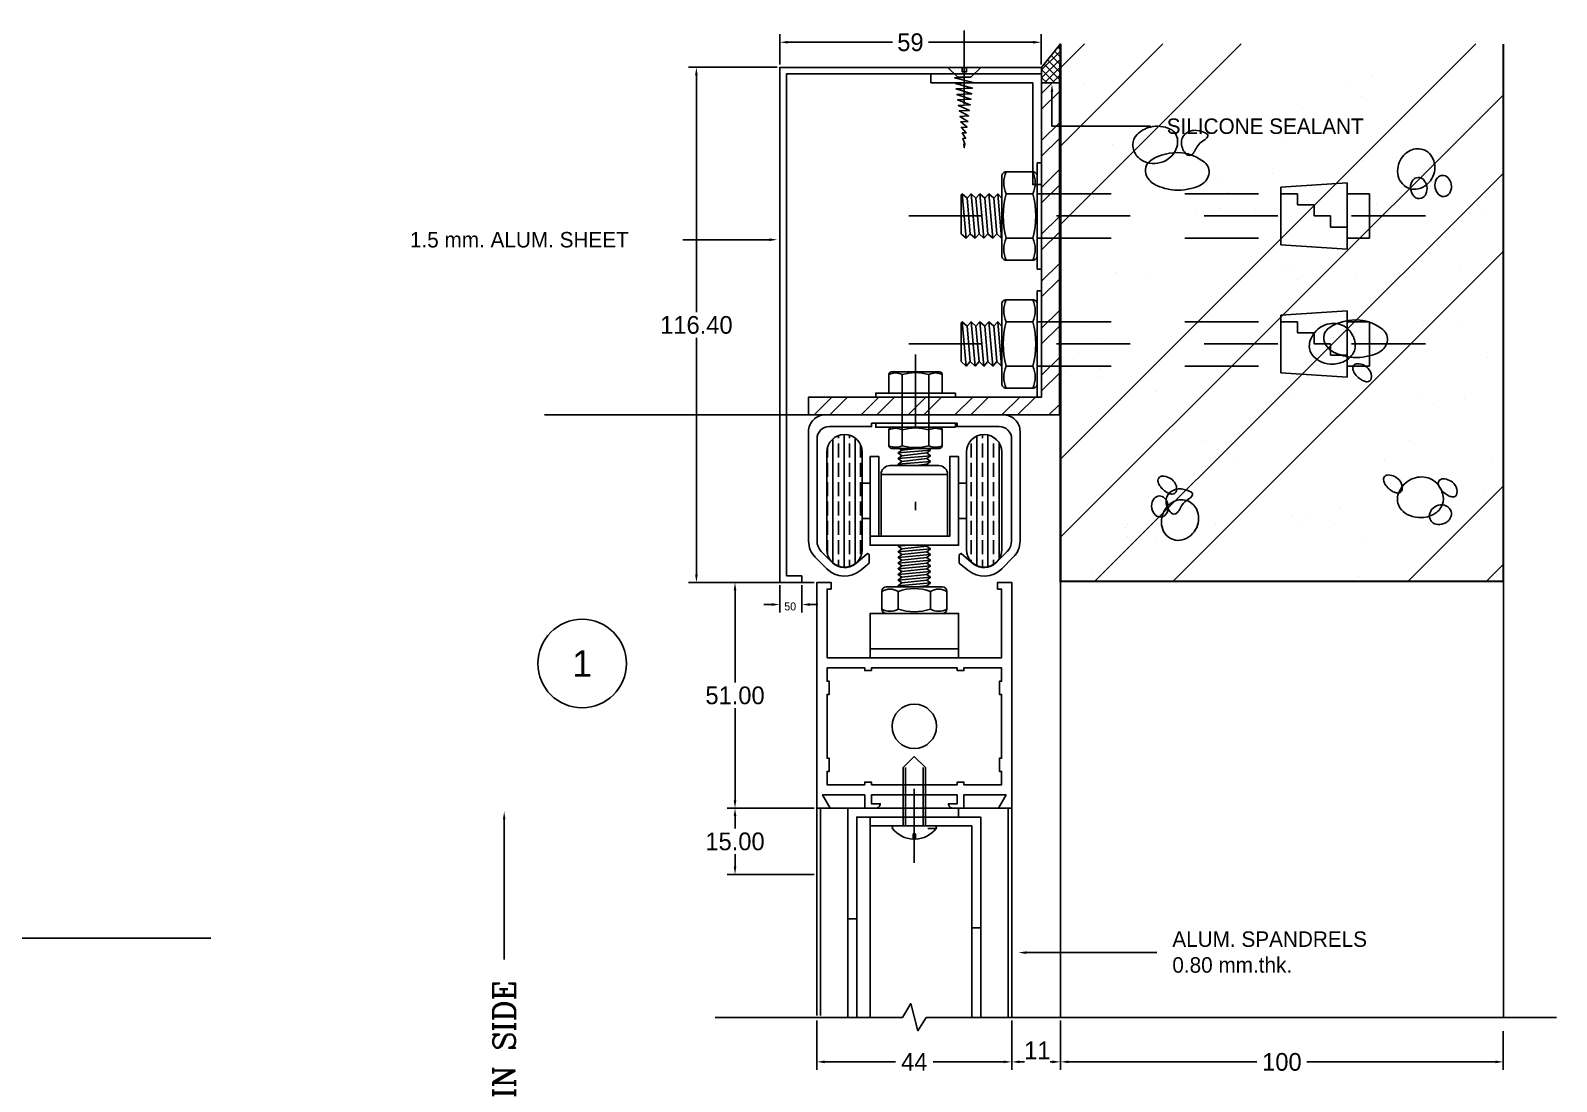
# Model space of a CAD drawing. Header units: inches. Extents: x -2548 to -2391, y 2200 to 2352.
# Drawn here: x -2447.984 to -2445.917, y 2319.217 to 2320.642 of the extents above; entities that cross this region are included whole.
import ezdxf
from ezdxf.enums import TextEntityAlignment as Align

# ---------------------------------------------------------------- set-up
doc = ezdxf.new("R2010")
doc.units = ezdxf.units.IN
doc.header["$MEASUREMENT"] = 0
for name, pattern in [('CENTER', [2, 1.25, -0.25, 0.25, -0.25]), ('DASHED', [0.75, 0.5, -0.25]), ('HIDDEN', [0.375, 0.25, -0.125])]:
    doc.linetypes.add(name, pattern=pattern)
for name, color, linetype in [('1', 7, 'Continuous'), ('4', 4, 'Continuous'), ('ALUM', 10, 'Continuous')]:
    doc.layers.add(name, color=color, linetype=linetype)
doc.styles.add('ROMANC', font='romanc', dxfattribs={"height": 0.4})
doc.dimstyles.get("Standard").update_dxf_attribs({"dimtxt": 0.18, "dimasz": 0.18, "dimexe": 0.18, "dimexo": 0.0625, "dimgap": 0.09, "dimtad": 0, "dimtih": 1, "dimtoh": 1, "dimdec": 4, "dimzin": 0, "dimdsep": 46, "dimtxsty": 'Standard', "dimcen": 0.09, "dimadec": 0, "dimazin": 0, "dimtfac": 1, "dimtdec": 4, "dimtofl": 0, "dimtmove": 0, "dimatfit": 3, "dimfxl": 1, "dimtolj": 1, "dimtzin": 0, "dimarcsym": 0})

# ---------------------------------------------------------------- blocks, each defined once
blk = doc.blocks.new('*D465')
at = {"color": 0, "linetype": 'ByBlock', "transparency": 16777216}
for p, q in [((61, 45.435), (61, 45.435)), ((61, 45.255), (61, 42.091)), ((61, 35.615), (61, 38.779)), ((61, 35.435), (61, 35.435))]:
    blk.add_line(p, q, dxfattribs=at)
for points in [[(61.03, 45.255), (60.97, 45.255), (61, 45.435)], [(61.03, 35.615), (60.97, 35.615), (61, 35.435)]]:
    blk.add_solid(points, dxfattribs=at)
at = {"layer": 'DEFPOINTS', "color": 0, "linetype": 'ByBlock', "transparency": 16777216}
for p in [(61, 45.435), (61, 35.435), (61, 35.435)]:
    blk.add_point(p, dxfattribs=at)
at = {"color": 0, "linetype": 'ByBlock', "transparency": 16777216, "style": 'ROMANC'}
blk.add_text('IN SIDE', height=0.5, rotation=90, dxfattribs=at).set_placement((61.25, 38.959))
blk = doc.blocks.new('U6172')
blk.add_lwpolyline([(1.979, -3.478, -0.388879), (1.207, -3.511), (1.016, -3.351), (1.016, -3.175, -0.414214), (1.054, -3.137), (1.058, -3.137), (1.33, -3.365, 0.388879), (1.844, -3.343), (2.1, -3.087, 0.198912), (2.197, -2.853), (2.197, -0.546, 0.414214), (1.918, -0.267), (0.965, -0.267), (0.965, -0.191), (-0.965, -0.191), (-0.965, -0.267), (-1.918, -0.267, 0.414214), (-2.197, -0.546), (-2.197, -2.853, 0.198912), (-2.1, -3.087), (-1.844, -3.343, 0.388879), (-1.33, -3.365), (-1.058, -3.137), (-1.054, -3.137, -0.414214), (-1.016, -3.175), (-1.016, -3.351), (-1.207, -3.511, -0.388879), (-1.979, -3.478), (-2.235, -3.221, -0.198912), (-2.388, -2.853), (-2.388, -0.381, -0.414214), (-2.007, 0), (2.007, 0, -0.414214), (2.388, -0.381), (2.388, -2.853, -0.198912), (2.235, -3.221)], format="xyb", close=True)
blk = doc.blocks.new('*X462')
at = {"color": 0}
for p, q in [((12.5, 29.175), (12.5, 32.106)), ((12.625, 32.062), (12.625, 32.139)), ((12.75, 29.15), (12.75, 32.131)), ((12.875, 32.062), (12.875, 32.079)), ((12.375, 32), (12.375, 32)), ((12.375, 31.625), (12.375, 31.937)), ((12.625, 32), (12.625, 32)), ((12.625, 31.625), (12.625, 31.937)), ((12.875, 32), (12.875, 32)), ((12.875, 31.625), (12.875, 31.937)), ((13, 29.326), (13, 31.955)), ((12.375, 31.562), (12.375, 31.562)), ((12.375, 31.187), (12.375, 31.5)), ((12.625, 31.562), (12.625, 31.562)), ((12.625, 31.187), (12.625, 31.5)), ((12.875, 31.562), (12.875, 31.562)), ((12.875, 31.187), (12.875, 31.5)), ((12.375, 31.125), (12.375, 31.125)), ((12.375, 30.75), (12.375, 31.062)), ((12.625, 31.125), (12.625, 31.125)), ((12.625, 30.75), (12.625, 31.062)), ((12.875, 31.125), (12.875, 31.125)), ((12.875, 30.75), (12.875, 31.062)), ((12.375, 30.687), (12.375, 30.687)), ((12.625, 30.687), (12.625, 30.687)), ((12.875, 30.687), (12.875, 30.687)), ((12.375, 30.312), (12.375, 30.625)), ((12.625, 30.312), (12.625, 30.625)), ((12.875, 30.312), (12.875, 30.625)), ((12.375, 30.25), (12.375, 30.25)), ((12.375, 29.875), (12.375, 30.187)), ((12.625, 30.25), (12.625, 30.25)), ((12.625, 29.875), (12.625, 30.187)), ((12.875, 30.25), (12.875, 30.25)), ((12.875, 29.875), (12.875, 30.187)), ((12.375, 29.812), (12.375, 29.812)), ((12.375, 29.437), (12.375, 29.75)), ((12.625, 29.812), (12.625, 29.812)), ((12.625, 29.437), (12.625, 29.75)), ((12.875, 29.812), (12.875, 29.812)), ((12.875, 29.437), (12.875, 29.75)), ((12.375, 29.375), (12.375, 29.375)), ((12.375, 29.262), (12.375, 29.312)), ((12.625, 29.375), (12.625, 29.375)), ((12.625, 29.142), (12.625, 29.312)), ((12.875, 29.375), (12.875, 29.375)), ((12.875, 29.202), (12.875, 29.312))]:
    blk.add_line(p, q, dxfattribs=at)
blk = doc.blocks.new('*X463')
at = {"color": 0}
for p, q in [((9.375, 32.062), (9.375, 32.116)), ((9.5, 29.141), (9.5, 32.14)), ((9.625, 32.062), (9.625, 32.124)), ((9.75, 29.219), (9.75, 32.063)), ((9.125, 31.625), (9.125, 31.839)), ((9.25, 29.239), (9.25, 32.042)), ((9.375, 32), (9.375, 32)), ((9.375, 31.625), (9.375, 31.937)), ((9.625, 32), (9.625, 32)), ((9.625, 31.625), (9.625, 31.937)), ((9.875, 31.625), (9.875, 31.91)), ((9.125, 31.562), (9.125, 31.562)), ((9.125, 31.187), (9.125, 31.5)), ((9.375, 31.562), (9.375, 31.562)), ((9.375, 31.187), (9.375, 31.5)), ((9.625, 31.562), (9.625, 31.562)), ((9.625, 31.187), (9.625, 31.5)), ((9.875, 31.562), (9.875, 31.562)), ((9.875, 31.187), (9.875, 31.5)), ((9.125, 31.125), (9.125, 31.125)), ((9.125, 30.75), (9.125, 31.062)), ((9.375, 31.125), (9.375, 31.125)), ((9.375, 30.75), (9.375, 31.062)), ((9.625, 31.125), (9.625, 31.125)), ((9.625, 30.75), (9.625, 31.062)), ((9.875, 31.125), (9.875, 31.125)), ((9.875, 30.75), (9.875, 31.062)), ((9.125, 30.687), (9.125, 30.687)), ((9.375, 30.687), (9.375, 30.687)), ((9.625, 30.687), (9.625, 30.687)), ((9.875, 30.687), (9.875, 30.687)), ((9.125, 30.312), (9.125, 30.625)), ((9.375, 30.312), (9.375, 30.625)), ((9.625, 30.312), (9.625, 30.625)), ((9.875, 30.312), (9.875, 30.625)), ((9.125, 30.25), (9.125, 30.25)), ((9.125, 29.875), (9.125, 30.187)), ((9.375, 30.25), (9.375, 30.25)), ((9.375, 29.875), (9.375, 30.187)), ((9.625, 30.25), (9.625, 30.25)), ((9.625, 29.875), (9.625, 30.187)), ((9.875, 30.25), (9.875, 30.25)), ((9.875, 29.875), (9.875, 30.187)), ((9.125, 29.812), (9.125, 29.812)), ((9.125, 29.442), (9.125, 29.75)), ((9.375, 29.812), (9.375, 29.812)), ((9.375, 29.437), (9.375, 29.75)), ((9.625, 29.812), (9.625, 29.812)), ((9.625, 29.437), (9.625, 29.75)), ((9.875, 29.812), (9.875, 29.812)), ((9.875, 29.437), (9.875, 29.75)), ((9.375, 29.375), (9.375, 29.375)), ((9.375, 29.165), (9.375, 29.312)), ((9.625, 29.375), (9.625, 29.375)), ((9.625, 29.157), (9.625, 29.312)), ((9.875, 29.375), (9.875, 29.375))]:
    blk.add_line(p, q, dxfattribs=at)
blk = doc.blocks.new('*X468')
at = {"color": 0}
for p, q in [((14.8, 46.62), (24.18, 56)), ((14.8, 55.459), (15.341, 56)), ((14.8, 53.691), (17.109, 56)), ((14.8, 51.923), (18.877, 56)), ((14.8, 44.852), (24.8, 54.852)), ((15.572, 43.857), (24.8, 53.084)), ((17.34, 43.857), (24.8, 51.317)), ((22.643, 43.857), (24.8, 46.013)), ((24.411, 43.857), (24.8, 44.245))]:
    blk.add_line(p, q, dxfattribs=at)
blk = doc.blocks.new('*X473')
at = {"color": 0}
for p, q in [((21.834, 55.27), (21.834, 55.27)), ((15.314, 55.106), (15.314, 55.106)), ((17.783, 55.124), (17.783, 55.124)), ((21.316, 55.055), (21.316, 55.055)), ((21.592, 54.802), (21.592, 54.802)), ((15.592, 54.548), (15.592, 54.548)), ((20.263, 54.557), (20.263, 54.557)), ((19.901, 53.786), (19.901, 53.786)), ((23.738, 53.767), (23.738, 53.767)), ((15.974, 53.736), (15.974, 53.736)), ((16.807, 53.738), (16.807, 53.738)), ((17.083, 53.485), (17.083, 53.485)), ((22.398, 53.437), (22.398, 53.437)), ((22.897, 53.606), (22.897, 53.606)), ((23.617, 53.598), (23.617, 53.598)), ((19.579, 53.066), (19.579, 53.066)), ((21.617, 53.334), (21.617, 53.334)), ((17.579, 52.803), (17.579, 52.803)), ((18.36, 52.906), (18.36, 52.906)), ((15.542, 52.535), (15.542, 52.535)), ((18.565, 52.654), (18.565, 52.654)), ((21.929, 52.38), (21.929, 52.38)), ((23.236, 52.663), (23.236, 52.663)), ((17.878, 52.234), (17.878, 52.234)), ((18.388, 52.289), (18.388, 52.289)), ((19.197, 52.251), (19.197, 52.251)), ((23.868, 52.26), (23.868, 52.26)), ((24.39, 52.238), (24.39, 52.238)), ((24.667, 51.984), (24.667, 51.984)), ((16.069, 50.846), (16.069, 50.846)), ((16.803, 50.792), (16.803, 50.792)), ((19.881, 50.921), (19.881, 50.921)), ((19.995, 50.896), (19.995, 50.896)), ((20.158, 50.668), (20.158, 50.668)), ((21.474, 50.8), (21.474, 50.8)), ((23.832, 50.877), (23.832, 50.877)), ((23, 49.633), (23, 49.633)), ((23.781, 49.735), (23.781, 49.735)), ((15.372, 49.605), (15.372, 49.605)), ((15.648, 49.351), (15.648, 49.351)), ((17.972, 49.343), (17.972, 49.343)), ((20.962, 49.364), (20.962, 49.364)), ((21.463, 49.472), (21.463, 49.472)), ((22.023, 49.489), (22.023, 49.489)), ((18.962, 49.101), (18.962, 49.101)), ((19.743, 49.204), (19.743, 49.204)), ((15.105, 48.889), (15.105, 48.889)), ((15.705, 48.672), (15.705, 48.672)), ((16.925, 48.833), (16.925, 48.833)), ((19.776, 48.898), (19.776, 48.898)), ((24.447, 48.906), (24.447, 48.906)), ((14.925, 48.57), (14.925, 48.57)), ((15.737, 48.486), (15.737, 48.486)), ((20.408, 48.495), (20.408, 48.495)), ((16.163, 47.955), (16.163, 47.955)), ((16.953, 48.156), (16.953, 48.156)), ((20.09, 48.005), (20.09, 48.005)), ((22.956, 48.104), (22.956, 48.104)), ((23.927, 47.987), (23.927, 47.987)), ((23.232, 47.851), (23.232, 47.851)), ((18.014, 47.036), (18.014, 47.036)), ((22.686, 47.044), (22.686, 47.044)), ((18.446, 46.787), (18.446, 46.787)), ((18.723, 46.534), (18.723, 46.534)), ((22.118, 46.599), (22.118, 46.599)), ((24.537, 46.655), (24.537, 46.655)), ((18.067, 46.453), (18.067, 46.453)), ((24.383, 45.931), (24.383, 45.931)), ((21.126, 45.502), (21.126, 45.502)), ((22.345, 45.663), (22.345, 45.663)), ((20.028, 45.338), (20.028, 45.338)), ((20.345, 45.399), (20.345, 45.399)), ((20.987, 45.142), (20.987, 45.142)), ((16.258, 45.065), (16.258, 45.065)), ((16.308, 44.868), (16.308, 44.868)), ((16.316, 45.133), (16.316, 45.133)), ((17.088, 44.971), (17.088, 44.971)), ((18.308, 45.131), (18.308, 45.131)), ((20.184, 45.115), (20.184, 45.115)), ((24.021, 45.097), (24.021, 45.097)), ((16.949, 44.73), (16.949, 44.73)), ((21.62, 44.739), (21.62, 44.739)), ((15.519, 44.022), (15.519, 44.022)), ((21.521, 43.97), (21.521, 43.97))]:
    blk.add_line(p, q, dxfattribs=at)
blk = doc.blocks.new('*D492')
at = {"color": 3, "linetype": 'ByBlock', "transparency": 16777216}
for p, q in [((23.666, 32.811), (23.666, 31.939)), ((33.666, 32.811), (33.666, 31.939)), ((23.846, 32.119), (28.1, 32.119)), ((33.486, 32.119), (29.233, 32.119))]:
    blk.add_line(p, q, dxfattribs=at)
for points in [[(23.846, 32.149), (23.846, 32.089), (23.666, 32.119)], [(33.486, 32.149), (33.486, 32.089), (33.666, 32.119)]]:
    blk.add_solid(points, dxfattribs=at)
at = {"layer": 'DEFPOINTS', "color": 0, "linetype": 'ByBlock', "transparency": 16777216}
for p in [(23.666, 32.873), (33.666, 32.873), (33.666, 32.119)]:
    blk.add_point(p, dxfattribs=at)
at = {"color": 2, "linetype": 'ByBlock', "transparency": 16777216}
blk.add_text('100', height=0.4, dxfattribs=at).set_placement((28.666, 32.119), align=Align.MIDDLE_CENTER)
blk = doc.blocks.new('*D490')
at = {"color": 3, "linetype": 'ByBlock', "transparency": 16777216}
for p, q in [((18.104, 37.851), (16.138, 37.851)), ((16.318, 37.671), (16.318, 37.391)), ((16.318, 36.531), (16.318, 36.811)), ((18.104, 36.351), (16.138, 36.351))]:
    blk.add_line(p, q, dxfattribs=at)
for points in [[(16.288, 37.671), (16.348, 37.671), (16.318, 37.851)], [(16.288, 36.531), (16.348, 36.531), (16.318, 36.351)]]:
    blk.add_solid(points, dxfattribs=at)
at = {"layer": 'DEFPOINTS', "color": 0, "linetype": 'ByBlock', "transparency": 16777216}
for p in [(18.166, 37.851), (16.318, 36.351), (18.166, 36.351)]:
    blk.add_point(p, dxfattribs=at)
at = {"color": 2, "linetype": 'ByBlock', "transparency": 16777216}
blk.add_text('15.00', height=0.4, dxfattribs=at).set_placement((16.318, 37.101), align=Align.MIDDLE_CENTER)
blk = doc.blocks.new('*D493')
at = {"color": 3, "linetype": 'ByBlock', "transparency": 16777216}
for p, q in [((22.566, 33.057), (22.566, 31.939)), ((23.666, 33.057), (23.666, 31.939)), ((22.746, 32.119), (22.854, 32.119)), ((23.486, 32.119), (23.434, 32.119))]:
    blk.add_line(p, q, dxfattribs=at)
for points in [[(22.746, 32.149), (22.746, 32.089), (22.566, 32.119)], [(23.486, 32.149), (23.486, 32.089), (23.666, 32.119)]]:
    blk.add_solid(points, dxfattribs=at)
at = {"layer": 'DEFPOINTS', "color": 0, "linetype": 'ByBlock', "transparency": 16777216}
for p in [(22.566, 33.119), (23.666, 33.119), (23.666, 32.119)]:
    blk.add_point(p, dxfattribs=at)
at = {"color": 2, "linetype": 'ByBlock', "transparency": 16777216}
blk.add_text('11', height=0.4, dxfattribs=at).set_placement((23.144, 32.38), align=Align.MIDDLE_CENTER)
blk = doc.blocks.new('*D491')
at = {"color": 3, "linetype": 'ByBlock', "transparency": 16777216}
for p, q in [((18.166, 33.057), (18.166, 31.939)), ((22.566, 33.057), (22.566, 31.939)), ((18.346, 32.119), (19.943, 32.119)), ((22.386, 32.119), (20.79, 32.119))]:
    blk.add_line(p, q, dxfattribs=at)
for points in [[(18.346, 32.149), (18.346, 32.089), (18.166, 32.119)], [(22.386, 32.149), (22.386, 32.089), (22.566, 32.119)]]:
    blk.add_solid(points, dxfattribs=at)
at = {"layer": 'DEFPOINTS', "color": 0, "linetype": 'ByBlock', "transparency": 16777216}
for p in [(18.166, 33.119), (22.566, 33.119), (22.566, 32.119)]:
    blk.add_point(p, dxfattribs=at)
at = {"color": 2, "linetype": 'ByBlock', "transparency": 16777216}
blk.add_text('44', height=0.4, dxfattribs=at).set_placement((20.366, 32.119), align=Align.MIDDLE_CENTER)
blk = doc.blocks.new('*D489')
at = {"color": 3, "linetype": 'ByBlock', "transparency": 16777216}
for p, q in [((18.104, 42.951), (16.138, 42.951)), ((16.318, 42.771), (16.318, 40.691)), ((16.318, 38.031), (16.318, 40.111)), ((18.104, 37.851), (16.138, 37.851))]:
    blk.add_line(p, q, dxfattribs=at)
for points in [[(16.288, 42.771), (16.348, 42.771), (16.318, 42.951)], [(16.288, 38.031), (16.348, 38.031), (16.318, 37.851)]]:
    blk.add_solid(points, dxfattribs=at)
at = {"layer": 'DEFPOINTS', "color": 0, "linetype": 'ByBlock', "transparency": 16777216}
for p in [(18.166, 42.951), (16.318, 37.851), (18.166, 37.851)]:
    blk.add_point(p, dxfattribs=at)
at = {"color": 2, "linetype": 'ByBlock', "transparency": 16777216}
blk.add_text('51.00', height=0.4, dxfattribs=at).set_placement((16.318, 40.401), align=Align.MIDDLE_CENTER)
blk = doc.blocks.new('1427')
blk.add_lwpolyline([(0, -4.1), (0, -4.4), (5.1, -4.4), (5.1, -4.08), (4.95, -4.08), (4.95, -4.17), (3.4, -4.17), (3.4, -0.23), (4.95, -0.23), (4.95, -0.32), (5.1, -0.32), (5.1, 0), (0, 0), (0, -0.3), (0.3, -0.127), (0.3, -1.08), (0, -1.08), (0, -1.33, 0.414214), (0.1, -1.43), (0.1, -1.23), (0.3, -1.23), (0.3, -3.17), (0.1, -3.17), (0.1, -2.97, 0.414214), (0, -3.07), (0, -3.32), (0.3, -3.32), (0.3, -4.273)], format="xyb", close=True)
blk.add_lwpolyline([(0.53, -1.23), (0.53, -3.17), (0.59, -3.17), (0.59, -3.32), (0.53, -3.32), (0.53, -4.17), (0.83, -4.17), (0.83, -4.12), (1.13, -4.12), (1.13, -4.17), (2.57, -4.17), (2.57, -4.12), (2.87, -4.12), (2.87, -4.17), (3.17, -4.17), (3.17, -3.32), (3.11, -3.32), (3.11, -3.17), (3.17, -3.17), (3.17, -1.23), (3.11, -1.23), (3.11, -1.08), (3.17, -1.08), (3.17, -0.23), (2.87, -0.23), (2.87, -0.28), (2.57, -0.28), (2.57, -0.23), (1.13, -0.23), (1.13, -0.28), (0.83, -0.28), (0.83, -0.23), (0.53, -0.23), (0.53, -1.08), (0.59, -1.08), (0.59, -1.23)], close=True)
blk = doc.blocks.new('BOLT10')
for p, q in [((-0.1, 1.2), (-0.1, -1.2)), ((-0.1, 1.2), (0, 1.2)), ((-0.8, 1), (-0.2, 1)), ((-1.705, -0.5), (-1.792, 0.5)), ((-1.613, -0.4), (-1.683, 0.4)), ((-1.504, -0.5), (-1.592, 0.5)), ((-1.413, -0.4), (-1.483, 0.4)), ((-1.304, -0.5), (-1.392, 0.5)), ((-1.213, -0.4), (-1.283, 0.4)), ((-1.104, -0.5), (-1.192, 0.5)), ((-1.013, -0.4), (-1.083, 0.4)), ((-0.904, -0.5), (-0.992, 0.5)), ((-0.908, 0.4), (-0.904, 0.407)), ((-0.8, 0.5), (-0.2, 0.5)), ((-0.8, -1), (-0.2, -1)), ((-0.1, -1.2), (0, -1.2))]:
    blk.add_line(p, q)
at = {"linetype": 'DASHED'}
for p, q in [((5.4, 0.65), (6.9, 0.75)), ((-0.1, 0.5), (5.4, 0.5)), ((5.4, 0.65), (5.4, -0.65)), ((7.4, 0.5), (7.4, -0.5)), ((-0.1, -0.5), (5.4, -0.5)), ((5.4, -0.65), (6.9, -0.75))]:
    blk.add_line(p, q, dxfattribs=at)
at = {"linetype": 'HIDDEN'}
for p, q in [((6.9, 0.75), (6.9, -0.75)), ((5.4, 0.5), (5.775, 0.5)), ((5.775, 0.5), (5.775, 0.25)), ((6.9, 0.5), (7.4, 0.5)), ((5.775, 0.25), (6.15, 0.25)), ((6.15, 0.25), (6.15, 0)), ((6.15, 0), (6.525, 0)), ((6.525, 0), (6.525, -0.25)), ((6.525, -0.25), (6.9, -0.25)), ((7.4, -0.5), (6.9, -0.5))]:
    blk.add_line(p, q, dxfattribs=at)
at = {"linetype": 'CENTER'}
blk.add_line((-3, 0), (9.863, 0), dxfattribs=at)
for points in [[(-0.9, -0.9), (-0.9, 0.9, -0.414214), (-0.8, 1, 0.22525), (-0.8, 0.5, 0.138196), (-0.8, -0.5, 0.22525), (-0.8, -1, -0.414214)], [(-0.1, -0.9, -0.414214), (-0.2, -1, 0.22525), (-0.2, -0.5, 0.138196), (-0.2, 0.5, 0.22525), (-0.2, 1, -0.414214), (-0.1, 0.9)]]:
    blk.add_lwpolyline(points, format="xyb", close=True)
for points in [[(-0.904, -0.5), (-1.013, -0.4), (-1.104, -0.5), (-1.213, -0.4), (-1.304, -0.5), (-1.413, -0.4), (-1.504, -0.5), (-1.613, -0.4), (-1.705, -0.5), (-1.814, -0.4), (-1.814, 0.476), (-1.792, 0.5), (-1.683, 0.4), (-1.592, 0.5), (-1.483, 0.4), (-1.392, 0.5), (-1.283, 0.4), (-1.192, 0.5), (-1.083, 0.4), (-0.992, 0.5), (-0.9, 0.4)], [(-0.8, -0.5), (-0.2, -0.5)]]:
    blk.add_lwpolyline(points)
blk = doc.blocks.new('*D499')
at = {"color": 3, "linetype": 'ByBlock', "transparency": 16777216}
for p, q in [((17.329, 42.888), (17.329, 42.273)), ((17.829, 42.888), (17.829, 42.273)), ((17.149, 42.453), (16.969, 42.453)), ((18.009, 42.453), (18.189, 42.453))]:
    blk.add_line(p, q, dxfattribs=at)
for points in [[(17.149, 42.483), (17.149, 42.423), (17.329, 42.453)], [(18.009, 42.483), (18.009, 42.423), (17.829, 42.453)]]:
    blk.add_solid(points, dxfattribs=at)
at = {"layer": 'DEFPOINTS', "color": 0, "linetype": 'ByBlock', "transparency": 16777216}
for p in [(17.329, 42.951), (17.829, 42.951), (17.329, 42.453)]:
    blk.add_point(p, dxfattribs=at)
at = {"color": 2, "linetype": 'ByBlock', "transparency": 16777216}
blk.add_text('50', height=0.18, dxfattribs=at).set_placement((17.564, 42.41), align=Align.MIDDLE_CENTER)
blk = doc.blocks.new('*X500')
at = {"color": 0}
for p, q in [((23.241, 54.531), (23.662, 54.951)), ((23.653, 54.659), (23.455, 54.857)), ((23.658, 54.831), (23.534, 54.955)), ((23.663, 55.003), (23.613, 55.053)), ((23.241, 54.354), (23.656, 54.769)), ((23.541, 54.241), (23.241, 54.54)), ((23.643, 54.315), (23.298, 54.661)), ((23.305, 54.241), (23.651, 54.587)), ((23.648, 54.487), (23.376, 54.759)), ((23.364, 54.241), (23.241, 54.364)), ((23.482, 54.241), (23.646, 54.405))]:
    blk.add_line(p, q, dxfattribs=at)
blk = doc.blocks.new('*X501')
at = {"color": 0}
for p, q in [((23.241, 54), (23.482, 54.241)), ((23.241, 53.647), (23.641, 54.047)), ((23.241, 52.94), (23.641, 53.34)), ((23.241, 52.586), (23.641, 52.986)), ((23.241, 51.879), (23.641, 52.279)), ((23.241, 51.526), (23.641, 51.926)), ((23.241, 50.818), (23.641, 51.218)), ((23.241, 50.465), (23.641, 50.865)), ((23.241, 49.758), (23.641, 50.158)), ((23.241, 49.404), (23.641, 49.804)), ((23.241, 48.697), (23.641, 49.097)), ((23.241, 48.344), (23.641, 48.744)), ((23.241, 47.637), (23.641, 48.037)), ((23.241, 47.283), (23.641, 47.683)), ((18.103, 46.741), (18.503, 47.141)), ((18.457, 46.741), (18.857, 47.141)), ((19.164, 46.741), (19.564, 47.141)), ((19.517, 46.741), (19.917, 47.141)), ((20.224, 46.741), (20.624, 47.141)), ((20.578, 46.741), (20.978, 47.141)), ((21.285, 46.741), (21.685, 47.141)), ((21.639, 46.741), (22.039, 47.141)), ((22.346, 46.741), (22.746, 47.141)), ((22.699, 46.741), (23.099, 47.141)), ((23.406, 46.741), (23.641, 46.976))]:
    blk.add_line(p, q, dxfattribs=at)
blk = doc.blocks.new('SCREW3')
at = {"linetype": 'CENTER'}
blk.add_line((-0.832, -0.002), (2.434, -0.002), dxfattribs=at)
at = {"color": 0}
blk.add_lwpolyline([(0.22, 0.15), (0, 0.37), (0, 0.05), (0.1, 0.05), (0.1, -0.05), (0, -0.05), (0, -0.37), (0.22, -0.15), (0.22, 0.15), (0.239, -0.219), (0.342, 0.201), (0.364, -0.202), (0.469, 0.184), (0.488, -0.185), (0.595, 0.166), (0.612, -0.168), (0.721, 0.149), (0.736, -0.151), (0.847, 0.132), (0.861, -0.134), (0.973, 0.114), (0.985, -0.116), (1.099, 0.097), (1.109, -0.099), (1.225, 0.08), (1.233, -0.082), (1.351, 0.062), (1.358, -0.065), (1.477, 0.045), (1.482, -0.048), (1.603, 0.028), (1.606, -0.031), (1.729, 0.01), (1.731, -0.014), (1.818, -0.002), (1.729, 0.01)], dxfattribs=at)
blk = doc.blocks.new('*D503')
at = {"color": 3, "linetype": 'ByBlock', "transparency": 16777216}
for p, q in [((17.266, 54.591), (15.266, 54.591)), ((15.446, 54.411), (15.446, 49.061)), ((15.446, 43.131), (15.446, 48.481)), ((17.266, 42.951), (15.266, 42.951))]:
    blk.add_line(p, q, dxfattribs=at)
for points in [[(15.416, 54.411), (15.476, 54.411), (15.446, 54.591)], [(15.416, 43.131), (15.476, 43.131), (15.446, 42.951)]]:
    blk.add_solid(points, dxfattribs=at)
at = {"layer": 'DEFPOINTS', "color": 0, "linetype": 'ByBlock', "transparency": 16777216}
for p in [(17.329, 54.591), (15.446, 42.951), (17.329, 42.951)]:
    blk.add_point(p, dxfattribs=at)
at = {"color": 2, "linetype": 'ByBlock', "transparency": 16777216}
blk.add_text('116.40', height=0.4, dxfattribs=at).set_placement((15.446, 48.771), align=Align.MIDDLE_CENTER)
blk = doc.blocks.new('*D502')
at = {"color": 3, "linetype": 'ByBlock', "transparency": 16777216}
for p, q in [((17.329, 54.653), (17.329, 55.338)), ((17.509, 55.158), (19.874, 55.158)), ((23.049, 55.158), (20.683, 55.158)), ((23.229, 54.653), (23.229, 55.338))]:
    blk.add_line(p, q, dxfattribs=at)
for points in [[(17.509, 55.188), (17.509, 55.128), (17.329, 55.158)], [(23.049, 55.188), (23.049, 55.128), (23.229, 55.158)]]:
    blk.add_solid(points, dxfattribs=at)
at = {"layer": 'DEFPOINTS', "color": 0, "linetype": 'ByBlock', "transparency": 16777216}
for p in [(17.329, 55.158), (17.329, 54.591), (23.229, 54.591)]:
    blk.add_point(p, dxfattribs=at)
at = {"color": 2, "linetype": 'ByBlock', "transparency": 16777216}
blk.add_text('59', height=0.4, dxfattribs=at).set_placement((20.279, 55.158), align=Align.MIDDLE_CENTER)
blk = doc.blocks.new('INSIDE')
dim = blk.add_linear_dim(base=(0, -5), p1=(0, 5), p2=(0, -5), angle=90, text='IN SIDE', dimstyle='Standard')
dim.commit()
dim.dimension.update_dxf_attribs({"geometry": '*D465', "text_midpoint": (0, 0), "insert": (-61, -40.435)})
blk = doc.blocks.new('SLIDING-DOOR')
at = {"linetype": 'CENTER'}
for p, q in [((20.39434, 47.79395), (20.39434, 44.27171)), ((20.36632, 36.30876), (20.36632, 38.82992))]:
    blk.add_line(p, q, dxfattribs=at)
for p, q in [((20.09434, 47.33947), (20.09434, 46.91947)), ((20.69434, 47.33947), (20.69434, 46.91947)), ((23.64132, 46.42947), (12.0149, 46.42947)), ((19.79434, 45.72897), (19.79434, 46.08897)), ((20.09434, 45.72897), (20.09434, 46.08897)), ((20.69434, 45.72897), (20.69434, 46.08897)), ((20.99434, 46.08897), (20.99434, 45.72897)), ((20.90434, 45.66897), (19.88434, 45.66897)), ((20.00132, 45.56575), (20.73132, 45.62975)), ((20.00132, 45.43775), (20.73132, 45.50175)), ((20.08132, 45.62975), (20.43065, 45.66897)), ((20.08132, 45.50175), (20.65132, 45.56575)), ((20.00132, 45.30975), (20.73132, 45.37375)), ((20.08132, 45.37375), (20.65132, 45.43775)), ((20.41161, 45.28283), (20.65132, 45.30975)), ((19.19152, 44.88283), (19.36632, 44.88283)), ((19.61632, 45.08283), (19.61632, 43.68283)), ((21.36632, 44.88283), (21.54112, 44.88283)), ((19.19152, 44.08283), (19.36632, 44.08283)), ((21.36632, 44.08283), (21.54112, 44.08283)), ((20.00132, 43.46238), (20.23454, 43.48283)), ((20.08132, 43.39838), (20.65132, 43.46238)), ((23.66632, 43.57633), (23.66632, 32.80785)), ((20.00132, 43.33438), (20.73132, 43.39838)), ((20.00132, 43.20638), (20.73132, 43.27038)), ((20.00132, 43.07838), (20.73132, 43.14238)), ((20.08132, 43.27038), (20.65132, 43.33438)), ((20.08132, 43.14238), (20.65132, 43.20638)), ((20.08132, 43.01438), (20.65132, 43.07838)), ((20.00132, 42.95038), (20.73132, 43.01438)), ((20.00132, 42.82238), (20.73132, 42.88638)), ((20.00132, 42.69438), (20.73132, 42.75838)), ((20.08132, 42.88638), (20.65132, 42.95038)), ((20.08132, 42.75838), (20.65132, 42.82238)), ((20.00132, 42.56638), (20.73132, 42.63038)), ((20.08132, 42.63038), (20.65132, 42.69438)), ((20.41161, 42.53947), (20.65132, 42.56638)), ((33.66632, 42.66447), (33.66632, 32.80785)), ((21.00132, 41.93947), (19.73132, 41.93947)), ((19.36632, 41.13947), (21.36632, 41.13947)), ((20.16632, 37.13913), (20.16632, 38.45698)), ((20.56632, 37.13913), (20.56632, 38.45698)), ((18.86632, 37.53947), (18.16632, 37.53947)), ((21.48632, 37.53947), (22.26632, 37.53947)), ((19.36632, 37.13947), (19.36632, 32.80785)), ((18.86632, 35.03947), (18.86632, 32.80785)), ((19.06632, 35.03947), (19.06632, 32.80785)), ((21.66632, 34.83947), (21.66632, 32.80785)), ((21.86632, 34.83947), (21.86632, 32.80785))]:
    blk.add_line(p, q)
at = {"linetype": 'HIDDEN'}
for p, q in [((20.09434, 46.91947), (20.09434, 45.77947)), ((20.69434, 46.91947), (20.69434, 45.77947))]:
    blk.add_line(p, q, dxfattribs=at)
at = {"color": 46}
for p, q in [((17.82872, 42.78947), (17.47872, 42.78947)), ((17.82872, 42.78947), (17.82872, 42.63947)), ((17.82872, 42.63947), (17.32872, 42.63947))]:
    blk.add_line(p, q, dxfattribs=at)
for points in [[(23.24132, 54.27947), (23.66632, 54.80785), (23.64132, 53.92947), (23.24132, 53.92947), (23.24132, 54.27947)], [(20.99434, 47.33947), (20.99434, 46.91947), (19.79434, 46.91947), (19.79434, 47.33947)], [(19.56632, 43.68283), (19.56632, 45.48283), (19.36632, 45.48283), (19.36632, 43.48283), (21.36632, 43.48283), (21.36632, 45.48283), (21.16632, 45.48283), (21.16632, 43.68283), (19.36632, 43.68283)], [(20.08132, 45.50175), (20.00132, 45.56575), (20.08132, 45.62975)], [(20.08132, 45.37375), (20.00132, 45.43775), (20.08132, 45.50175)], [(20.08132, 45.62975), (20.0323, 45.66897)], [(20.65132, 45.56575), (20.73132, 45.62975), (20.6823, 45.66897)], [(20.65132, 45.43775), (20.73132, 45.50175), (20.65132, 45.56575)], [(20.03497, 45.28283), (20.00132, 45.30975), (20.08132, 45.37375)], [(20.65132, 45.30975), (20.73132, 45.37375), (20.65132, 45.43775)], [(20.68497, 45.28283), (20.65132, 45.30975)], [(21.11632, 45.08283), (21.11632, 43.68283)], [(20.08132, 43.39838), (20.00132, 43.46238), (20.02688, 43.48283)], [(20.65132, 43.46238), (20.67688, 43.48283)], [(20.65132, 43.33438), (20.73132, 43.39838), (20.65132, 43.46238)], [(20.08132, 43.27038), (20.00132, 43.33438), (20.08132, 43.39838)], [(20.08132, 43.14238), (20.00132, 43.20638), (20.08132, 43.27038)], [(20.08132, 43.01438), (20.00132, 43.07838), (20.08132, 43.14238)], [(20.65132, 43.20638), (20.73132, 43.27038), (20.65132, 43.33438)], [(20.65132, 43.07838), (20.73132, 43.14238), (20.65132, 43.20638)], [(20.65132, 42.95038), (20.73132, 43.01438), (20.65132, 43.07838)], [(20.08132, 42.88638), (20.00132, 42.95038), (20.08132, 43.01438)], [(20.08132, 42.75838), (20.00132, 42.82238), (20.08132, 42.88638)], [(20.08132, 42.63038), (20.00132, 42.69438), (20.08132, 42.75838)], [(20.65132, 42.82238), (20.73132, 42.88638), (20.65132, 42.95038)], [(20.65132, 42.69438), (20.73132, 42.75838), (20.65132, 42.82238)], [(20.03497, 42.53947), (20.00132, 42.56638), (20.08132, 42.63038)], [(20.65132, 42.56638), (20.73132, 42.63038), (20.65132, 42.69438)], [(20.68497, 42.53947), (20.65132, 42.56638)], [(20.11632, 37.13913), (20.11632, 38.45698), (20.36632, 38.70698), (20.61632, 38.45698), (20.61632, 37.13913)], [(15.86632, 32.80785), (20.09954, 32.80785), (20.28629, 33.12643), (20.44636, 32.51239), (20.63425, 32.80785), (34.86632, 32.80785)]]:
    blk.add_lwpolyline(points)
at = {"const_width": 0.05}
blk.add_lwpolyline([(23.66632, 54.80785), (23.66632, 42.66447), (33.66632, 42.66447), (33.66632, 54.80785)], dxfattribs=at)
for points in [[(26.31191, 52.63385, 0.27155441), (26.1439, 52.88336, 0.17395837), (25.69575, 52.92984, 0.13701874), (25.39559, 52.76059, 0.19708019), (25.3014, 52.53519, 0.18435794), (25.40137, 52.26794, 0.16898915), (25.6711, 52.11586, 0.10945848), (25.92347, 52.12583, 0.11346072), (26.13939, 52.23919, 0.11278651), (26.27445, 52.42183, 0.11917123)], [(26.98774, 52.70764, 0.43127593), (26.97186, 52.78012, 0.11261257), (26.74127, 52.85564, 0.20302898), (26.48364, 52.77356, 0.24145093), (26.39622, 52.55964, 0.1765807), (26.51085, 52.31325, 0.41323315), (26.64269, 52.31298, 0.09188716), (26.71115, 52.4118, -0.07516543), (26.79057, 52.53498, -0.07752749), (26.90805, 52.6326, 0.10881174)], [(32.07766, 51.81625, 0.20813955), (32.07613, 52.21877, 0.24752825), (31.80654, 52.43291, 0.21247224), (31.48782, 52.35736, 0.18303087), (31.28896, 52.03825, 0.11045145), (31.29441, 51.81837, 0.12301855), (31.38755, 51.64359, 0.27717656), (31.74616, 51.53438, 0.23388181)], [(27.01411, 51.85304, 0.2920946), (26.91891, 52.13343, 0.14455328), (26.39794, 52.34637, 0.17217436), (25.70652, 52.17708, 0.37505151), (25.60924, 51.82838, 0.16683398), (25.8063, 51.62767, 0.10031777), (26.25006, 51.50772, 0.12274146), (26.8121, 51.61012, 0.23024933)], [(31.93895, 51.59374, -0.15327974), (31.91697, 51.41462, -0.20570449), (31.81572, 51.32241, -0.28721932), (31.65522, 51.35938, -0.20059365), (31.56925, 51.56907, -0.16492056), (31.62596, 51.7326, -0.22503016), (31.74178, 51.79107, -0.2054594), (31.86021, 51.74369, -0.1518892)], [(32.48978, 51.64057, -0.15327974), (32.46779, 51.46145, -0.20570449), (32.36654, 51.36924, -0.28721932), (32.20604, 51.40621, -0.20059365), (32.12008, 51.6159, -0.16492056), (32.17678, 51.77943, -0.22503016), (32.2926, 51.8379, -0.2054594), (32.41103, 51.79052, -0.1518892)], [(30.2784, 47.82264, 0.16522277), (30.31959, 48.05065, 0.13106464), (30.20446, 48.31596, 0.20112693), (29.88738, 48.49074, 0.18749934), (29.51435, 48.38996, 0.16462472), (29.29883, 48.08153, 0.22050759), (29.34183, 47.79797, 0.12540468), (29.50784, 47.64738, 0.10646546), (29.76082, 47.57597, 0.12760827), (30.08211, 47.63806, 0.15622003)], [(31.04191, 48.07205, 0.2920946), (30.94672, 48.35243, 0.14455328), (30.42574, 48.56537, 0.17217436), (29.73432, 48.39609, 0.37505151), (29.63705, 48.04738, 0.16683398), (29.8341, 47.84667, 0.10031777), (30.27786, 47.72672, 0.12274146), (30.83991, 47.82913, 0.23024933)], [(30.58974, 47.17501, 0.37827575), (30.68485, 47.25002, 0.20737676), (30.63904, 47.44634, 0.2374677), (30.36821, 47.58265, 0.51001381), (30.26934, 47.44634, 0.0820362), (30.3215, 47.346, 0.06793902), (30.41722, 47.24901, 0.06287202), (30.51239, 47.19315, 0.08764904)], [(19.85434, 47.39947), (20.93434, 47.39947, -0.41421356), (20.99434, 47.33947, 0.22525001), (20.69434, 47.33947, 0.13819623), (20.09434, 47.33947, 0.22525001), (19.79434, 47.33947, -0.41421356)], [(18.39152, 45.58283), (18.39152, 43.38283, 0.41421356), (18.79152, 42.98283, 0.41421356), (19.19152, 43.38283), (19.19152, 45.58283, 0.41421356), (18.79152, 45.98283, 0.41421356)], [(20.93434, 46.14897, -0.41421356), (20.99434, 46.08897, 0.22525001), (20.69434, 46.08897, 0.13819623), (20.09434, 46.08897, 0.22525001), (19.79434, 46.08897, -0.41421356), (19.85434, 46.14897)], [(22.34112, 45.58283), (22.34112, 43.38283, -0.41421356), (21.94112, 42.98283, -0.41421356), (21.54112, 43.38283), (21.54112, 45.58283, -0.41421356), (21.94112, 45.98283, -0.41421356)], [(19.85434, 45.66897, -0.41421356), (19.79434, 45.72897, 0.22525001), (20.09434, 45.72897, 0.13819623), (20.69434, 45.72897, 0.22525001), (20.99434, 45.72897, -0.41421356), (20.93434, 45.66897)], [(19.81632, 45.28283, 0.41421356), (19.61632, 45.08283), (21.11632, 45.08283, 0.41421356), (20.91632, 45.28283)], [(26.19044, 44.63488, 0.37827575), (26.28555, 44.70989, 0.20737676), (26.23974, 44.90621, 0.2374677), (25.96891, 45.04252, 0.51001381), (25.87004, 44.90621, 0.0820362), (25.9222, 44.80587, 0.06793902), (26.01792, 44.70888, 0.06287202), (26.11309, 44.65302, 0.08764904)], [(31.28463, 44.66123, 0.37827575), (31.37973, 44.73624, 0.20737676), (31.33392, 44.93256, 0.2374677), (31.06309, 45.06887, 0.51001381), (30.96422, 44.93256, 0.0820362), (31.01638, 44.83222, 0.06793902), (31.1121, 44.73523, 0.06287202), (31.20727, 44.67937, 0.08764904)], [(32.26653, 44.35319, 0.16522277), (32.30771, 44.5812, 0.13106464), (32.19259, 44.84651, 0.20112693), (31.8755, 45.02129, 0.18749934), (31.50248, 44.92051, 0.16462472), (31.28696, 44.61208, 0.22050759), (31.32995, 44.32852, 0.12540468), (31.49596, 44.17793, 0.10646546), (31.74895, 44.10652, 0.12760827), (32.07024, 44.16861, 0.15622003)], [(32.52228, 44.57383, 0.37827575), (32.61738, 44.64884, 0.20737676), (32.57157, 44.84516, 0.2374677), (32.30075, 44.98147, 0.51001381), (32.20187, 44.84516, 0.0820362), (32.25404, 44.74482, 0.06793902), (32.34975, 44.64783, 0.06287202), (32.44493, 44.59197, 0.08764904)], [(26.09411, 44.39708, -0.15327974), (26.07213, 44.21796, -0.20570449), (25.97088, 44.12575, -0.28721932), (25.81038, 44.16273, -0.20059365), (25.72441, 44.37241, -0.16492056), (25.78111, 44.53595, -0.22503016), (25.89694, 44.59441, -0.2054594), (26.01537, 44.54704, -0.1518892)], [(26.74362, 43.88431, 0.20813955), (26.74209, 44.28682, 0.24752825), (26.4725, 44.50097, 0.21247224), (26.15379, 44.42542, 0.18303087), (25.95492, 44.10631, 0.11045145), (25.96037, 43.88643, 0.12301855), (26.05351, 43.71165, 0.27717656), (26.41212, 43.60244, 0.23388181)], [(26.64321, 44.60468, 0.43127593), (26.62734, 44.67716, 0.11261257), (26.39675, 44.75267, 0.20302898), (26.13911, 44.6706, 0.24145093), (26.05169, 44.45668, 0.1765807), (26.16632, 44.21029, 0.41323315), (26.29816, 44.21002, 0.09188716), (26.36663, 44.30884, -0.07516543), (26.44604, 44.43201, -0.07752749), (26.56352, 44.52964, 0.10881174)], [(32.46636, 44.08917, 0.44091572), (32.38017, 44.3677, 0.35343669), (32.04736, 44.2865, 0.16446195), (31.99803, 44.14057, 0.18962362), (32.04736, 44.01517, 0.18827065), (32.18766, 43.94757, 0.15668756), (32.36777, 43.9905, 0.06030564), (32.42457, 44.03507, 0.0637251)]]:
    blk.add_lwpolyline(points, format="xyb", close=True)
for points in [[(21.29434, 46.91947), (21.29434, 46.82947), (19.49434, 46.82947), (19.49434, 46.91947)], [(21.29434, 46.14897), (21.29434, 46.23897), (19.49434, 46.23897), (19.49434, 46.14897)], [(19.36632, 40.93947), (19.36632, 41.93947), (21.36632, 41.93947), (21.36632, 40.93947)]]:
    blk.add_lwpolyline(points, close=True)
at = {"linetype": 'Continuous'}
blk.add_lwpolyline([(20.00132, 42.03947, 0.17074604), (20.73132, 42.03947), (20.73132, 42.43947, 0.17074604), (20.00132, 42.43947), (20.00132, 42.03947, -0.26794919), (19.63132, 42.03947), (19.63132, 42.43947, -0.41421356), (19.73132, 42.53947), (21.00132, 42.53947, -0.41421356), (21.10132, 42.43947, 0.26794919), (20.73132, 42.43947)], format="xyb", dxfattribs=at)
for points in [[(20.73132, 42.03947, 0.26794919), (21.10132, 42.03947), (21.10132, 42.43947)], [(20.85838, 37.07911, -0.22005055), (20.39132, 36.83997), (20.39132, 36.95802), (20.34132, 36.95802), (20.34132, 36.83997, -0.22005055), (19.87427, 37.07911, -0.6252749), (19.90366, 37.13947), (20.82899, 37.13947, -0.6252749), (20.85838, 37.07911), (20.67088, 37.07911)]]:
    blk.add_lwpolyline(points, format="xyb")
at = {"color": 71, "linetype": 'Continuous'}
for points in [[(23.47424, 53.71907, 0), (23.47424, 52.94792, 0)], [(23.47424, 52.94792, 0), (25.69779, 52.94792, 0)], [(17.0944, 50.38473, 0), (15.13679, 50.38473, 0)], [(22.89439, 34.27604, 0), (25.8419, 34.27604, 0)]]:
    blk.add_polyline3d(points, dxfattribs=at)
for centre, radius in [((12.86632, 40.80785), 1), ((20.36632, 39.38947), 0.5)]:
    blk.add_circle(centre, radius)
for centre, radius, start, end in [((19.81632, 42.11904), 0.37, 60, 120), ((19.73132, 42.03947), 0.1, 180, 270), ((21.00132, 42.03947), 0.1, 270, 360)]:
    blk.add_arc(centre, radius, start, end)
at = {"color": 71, "linetype": 'Continuous', "extrusion": (0, 0, -1)}
for points in [[(-23.50424, 53.71907), (-23.47424, 53.89907), (-23.44424, 53.71907)], [(-17.0944, 50.41473), (-17.2744, 50.38473), (-17.0944, 50.35473)], [(-22.89439, 34.24604), (-22.71439, 34.27604), (-22.89439, 34.30604)]]:
    blk.add_solid(points, dxfattribs=at)
at = {"layer": 'ALUM'}
for p, q in [((18.16632, 37.53947), (18.16632, 32.85785)), ((18.24632, 37.53947), (18.24632, 32.85785)), ((22.48632, 37.53947), (22.48632, 32.80785)), ((22.56632, 37.53947), (22.56632, 32.80785))]:
    blk.add_line(p, q, dxfattribs=at)
blk.add_lwpolyline([(17.47872, 42.78947), (17.47872, 54.12947), (23.24132, 54.12947), (23.24132, 54.27947), (17.32872, 54.27947), (17.32872, 42.63947)], dxfattribs=at)
for points in [[(20.74132, 54.12947), (23.24132, 54.12947), (23.24132, 51.62947), (23.04132, 51.62947), (23.04132, 53.92947), (20.74132, 53.92947)], [(17.97872, 46.42947), (23.64132, 46.42947), (23.64132, 53.92947), (23.24132, 53.92947), (23.24132, 46.82947), (17.97872, 46.82947)]]:
    blk.add_lwpolyline(points, close=True, dxfattribs=at)
at = {"layer": 'ALUM', "color": 3}
for points in [[(21.36632, 37.53947), (18.86632, 37.53947), (18.86632, 35.03947), (19.06632, 35.03947), (19.06632, 37.33947), (21.36632, 37.33947)], [(19.36632, 37.33947), (21.86632, 37.33947), (21.86632, 34.83947), (21.66632, 34.83947), (21.66632, 37.13947), (19.36632, 37.13947)]]:
    blk.add_lwpolyline(points, close=True, dxfattribs=at)
at = {"rotation": 270}
blk.add_blockref('SCREW3', (21.49555, 54.27947), dxfattribs=at)
for name, p in [('*X468', (8.86632, -1.19215)), ('*X500', (0, -0.31133)), ('BOLT10', (23.24132, 50.9212)), ('BOLT10', (23.24132, 48.02947)), ('*X463', (9.27882, 13.84227)), ('*X462', (9.27882, 13.84227)), ('INSIDE', (11.10619, 32.46442))]:
    blk.add_blockref(name, p)
at = {"color": 202}
blk.add_blockref('*X501', (0, -0.31133), dxfattribs=at)
at = {"color": 2}
blk.add_blockref('*X473', (8.86632, -1.19215), dxfattribs=at)
at = {"layer": 'ALUM'}
blk.add_blockref('U6172', (20.36632, 46.42947), dxfattribs=at)
at = {"layer": 'ALUM', "rotation": 90}
blk.add_blockref('1427', (18.16632, 37.53947), dxfattribs=at)
at = {"color": 51, "linetype": 'Continuous'}
for s, p in [('SILICONE SEALANT', (26.06496, 52.77451)), ('1.5 mm. ALUM. SHEET', (8.97745, 50.20973)), ('ALUM. SPANDRELS', (26.19254, 34.40611)), ('0.80 mm.thk.', (26.19254, 33.82278))]:
    blk.add_text(s, height=0.35, dxfattribs=at).set_placement(p)
at = {"color": 1}
blk.add_text('1', height=0.6, dxfattribs=at).set_placement((12.86632, 40.80785), align=Align.MIDDLE)
dim = blk.add_linear_dim(base=(17.32872, 54.84663), p1=(23.22872, 54.27947), p2=(17.32872, 54.27947), text='59', dimstyle='Standard')
dim.commit()
dim.dimension.update_dxf_attribs({"geometry": '*D502', "text_midpoint": (20.27872, 54.84663), "insert": (0, -0.31133)})
dim = blk.add_linear_dim(base=(15.44631, 42.63947), p1=(17.32872, 54.27947), p2=(17.32872, 42.63947), angle=90, text='116.40', dimstyle='Standard')
dim.commit()
dim.dimension.update_dxf_attribs({"geometry": '*D503', "text_midpoint": (15.44631, 48.45947), "insert": (0, -0.31133)})
for base, p1, p2, text, picture, middle in [((16.31797, 37.53947), (18.16632, 42.63947), (18.16632, 37.53947), '51.00', '*D489', (16.31797, 40.08947)), ((16.31797, 36.03947), (18.16632, 37.53947), (18.16632, 36.03947), '15.00', '*D490', (16.31797, 36.78947))]:
    dim = blk.add_linear_dim(base=base, p1=p1, p2=p2, angle=90, text=text, dimstyle='Standard', override={"dimtxt": 0.25, "dimexe": 0.2, "dimexo": 0.2, "dimclrd": 71, "dimclre": 71, "dimclrt": 51})
    dim.commit()
    dim.dimension.update_dxf_attribs({"geometry": picture, "text_midpoint": middle, "insert": (0, -0.31133)})
dim = blk.add_linear_dim(base=(17.32872, 42.1414), p1=(17.82872, 42.63947), p2=(17.32872, 42.63947), text='50', dimstyle='Standard')
dim.commit()
dim.dimension.update_dxf_attribs({"geometry": '*D499', "text_midpoint": (17.56357, 42.09849), "dimtype": 128, "insert": (0, -0.31133)})
for base, p1, p2, text, picture, middle in [((22.56632, 31.80785), (18.16632, 32.80785), (22.56632, 32.80785), '44', '*D491', (20.36632, 31.80785)), ((33.66632, 31.80785), (23.66632, 32.56202), (33.66632, 32.56202), '100', '*D492', (28.66632, 31.80785))]:
    dim = blk.add_linear_dim(base=base, p1=p1, p2=p2, text=text, dimstyle='Standard', override={"dimtxt": 0.25, "dimexe": 0.2, "dimexo": 0.2, "dimclrd": 71, "dimclre": 71, "dimclrt": 51})
    dim.commit()
    dim.dimension.update_dxf_attribs({"geometry": picture, "text_midpoint": middle, "insert": (0, -0.31133)})
dim = blk.add_linear_dim(base=(23.66632, 31.80785), p1=(22.56632, 32.80785), p2=(23.66632, 32.80785), text='11', dimstyle='Standard', override={"dimtxt": 0.25, "dimexe": 0.2, "dimexo": 0.2, "dimclrd": 71, "dimclre": 71, "dimclrt": 51})
dim.commit()
dim.dimension.update_dxf_attribs({"geometry": '*D493', "text_midpoint": (23.14351, 32.06841), "dimtype": 128, "insert": (0, -0.31133)})

msp = doc.modelspace()

# ---------------------------------------------------------------- linework, layer by layer
at = {"layer": '4'}
msp.add_line((-2447.74004, 2319.41127), (-2452.40792, 2319.41127), dxfattribs=at)

# ---------------------------------------------------------------- block references
at = {"layer": '1', "xscale": 0.05999999999994543, "yscale": 0.05999999999994543, "zscale": 0.05999999999994543}
msp.add_blockref('SLIDING-DOOR', (-2448.00887, 2317.33502), dxfattribs=at)

doc.saveas('drawing.dxf')
